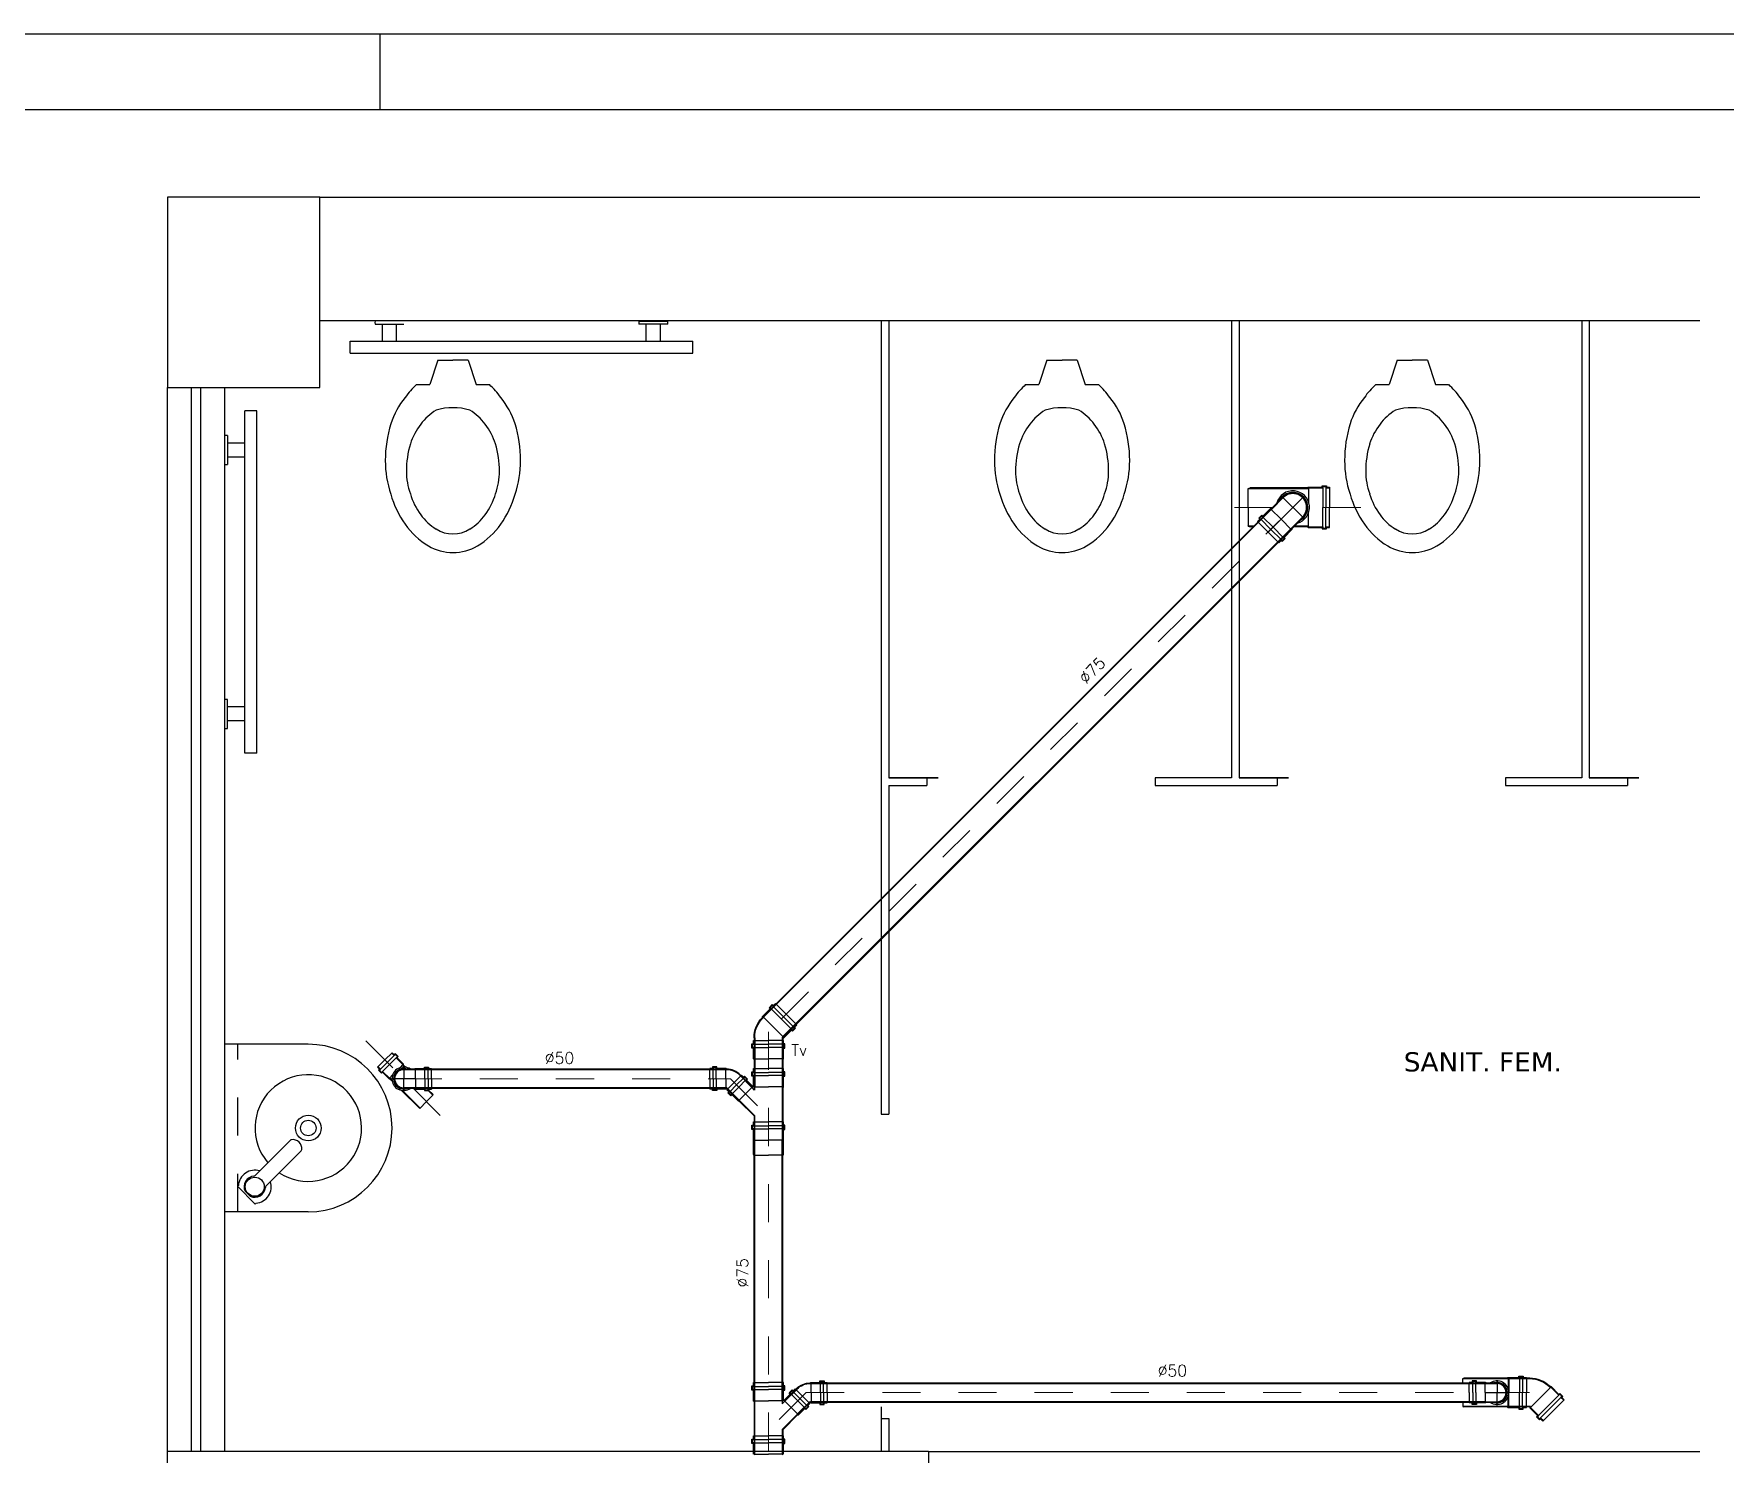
# Model space of a CAD drawing. Header units: millimetres. Extents: x -2485 to 3289, y -257 to 1952.
# Drawn here: x 63.765 to 68.208, y 38.015 to 41.746 of the extents above; entities that cross this region are included whole.
import ezdxf

# ---------------------------------------------------------------- set-up
doc = ezdxf.new("R2010")
doc.units = ezdxf.units.MM
doc.header["$LTSCALE"] = 0.3
for name, pattern in [('CONTINUO', [0]), ('HID', [0.37, 0.07, -0.1, 0.03, -0.1, 0.07]), ('T-5CM', [0.1, 0.05, -0.05])]:
    doc.linetypes.add(name, pattern=pattern)
for name, color, linetype in [('PAREDE', 7, 'CONTINUO'), ('PILAR', 2, 'Continuous'), ('SAN', 11, 'Continuous'), ('TEX', 11, 'Continuous'), ('TEXTO', 3, 'Continuous'), ('TUB', 1, 'Continuous'), ('VISTAS', 1, 'Continuous')]:
    doc.layers.add(name, color=color, linetype=linetype)
doc.layers.add('PROJETO ESGOTO', color=1, linetype='HID', lineweight=15)
doc.styles.add('ROMANS', font='romans.shx', dxfattribs={"height": 0.03})

# ---------------------------------------------------------------- blocks, each defined once
blk = doc.blocks.new('vs')
at = {"layer": 'SAN'}
for p, q in [((0.1669, 0.0608), (0.1669, 0.0956)), ((0.1033, 0.04), (0.1669, 0.0608)), ((0.1033, 0.04), (0.1033, 0)), ((0.1033, -0.04), (0.1033, 0)), ((0.1033, -0.04), (0.1669, -0.0608)), ((0.1669, -0.0956), (0.1669, -0.0608))]:
    blk.add_line(p, q, dxfattribs=at)
for centre, radius, start, end in [((0.3668, -0.1583), 0.336, 90.0033, 106.7766), ((0.3667, -0.102), 0.2798, 71.601, 89.9864), ((0.3376, -0.0421), 0.2164, 108.2402, 129.1699), ((0.3805, -0.0938), 0.2678, 55.0356, 73.8462), ((0.3142, -0.0363), 0.1977, 124.9644, 138.1402), ((0.3733, -0.0455), 0.1653, 107.7554, 128.0493), ((0.3947, -0.1284), 0.2508, 90, 106.6532), ((0.3946, -0.0506), 0.173, 69.9171, 89.9758), ((0.401, -0.0653), 0.185, 54.1651, 73.3468), ((0.4207, -0.0363), 0.1977, 30.64, 55.0356), ((0.3508, -0.0253), 0.1357, 125.8349, 149.1749), ((0.4299, -0.0253), 0.1357, 30.8251, 54.1651), ((0.482, 0), 0.1264, 0, 30.64), ((0.3797, 0), 0.152, 163.0933, 196.9067), ((0.4772, 0), 0.0821, 327.4372, 32.5628), ((0.482, 0), 0.1264, 329.36, 0), ((0.3508, 0.0253), 0.1357, 210.8251, 234.1651), ((0.4299, 0.0253), 0.1357, 305.8349, 329.1749), ((0.3733, 0.0455), 0.1653, 231.9507, 252.2446), ((0.401, 0.0653), 0.185, 286.6532, 305.8349), ((0.4207, 0.0363), 0.1977, 304.9644, 329.36), ((0.3142, 0.0363), 0.1977, 221.8598, 235.0356), ((0.3376, 0.0421), 0.2164, 230.8301, 251.7598), ((0.3947, 0.1284), 0.2508, 253.3468, 270), ((0.3946, 0.0506), 0.173, 270.0242, 290.0829), ((0.3805, 0.0938), 0.2678, 286.1538, 304.9644), ((0.3668, 0.1583), 0.336, 253.2234, 269.9967), ((0.3667, 0.102), 0.2798, 270.0136, 288.399)]:
    blk.add_arc(centre, radius, start, end, dxfattribs=at)
blk = doc.blocks.new('js75x50e')
at = {"layer": 'TUB', "color": 4}
for p, q in [((0.0406, 0.0787), (0.0575, 0.0956)), ((0.0422, 0.078), (0.0598, 0.0956)), ((0.0547, 0.0985), (0.0626, 0.1064)), ((0.0575, 0.0956), (0.0547, 0.0985)), ((0.057, 0.0985), (0.0626, 0.1041)), ((0.0598, 0.0956), (0.057, 0.0985)), ((0.0626, 0.1064), (0.0654, 0.1036)), ((0.0626, 0.1041), (0.0654, 0.1013)), ((0.0654, 0.1036), (0.0707, 0.1089)), ((0.0654, 0.1013), (0.0719, 0.1077)), ((0.0019, 0.0378), (0.0406, 0.0764)), ((0.0025, 0.0361), (0.0422, 0.0758)), ((0.0406, 0.0764), (0.0406, 0.0787)), ((0.0422, 0.0758), (0.0422, 0.078)), ((0.0776, 0.0395), (0.0956, 0.0575)), ((0.078, 0.0422), (0.0956, 0.0598)), ((0.0956, 0.0598), (0.0985, 0.057)), ((0.0956, 0.0575), (0.0985, 0.0547)), ((0.0985, 0.0547), (0.1064, 0.0626)), ((0.0985, 0.057), (0.1041, 0.0626)), ((0.1013, 0.0654), (0.1077, 0.0719)), ((0.1041, 0.0626), (0.1013, 0.0654)), ((0.1036, 0.0654), (0.1089, 0.0707)), ((0.1064, 0.0626), (0.1036, 0.0654)), ((0.0025, 0.0361), (-0.062, 0.0361)), ((0.0019, 0.0378), (-0.0594, 0.0378)), ((0.0696, 0.0361), (0.0758, 0.0422)), ((0.0763, 0.0361), (0.0696, 0.0361)), ((0.0758, 0.0422), (0.078, 0.0422)), ((0.0763, 0.0361), (0.078, 0.0378)), ((0.0776, 0.0395), (0.1061, 0.0395)), ((0.078, 0.0378), (0.1078, 0.0378)), ((0.1061, 0.0434), (0.1175, 0.0434)), ((0.1061, 0.0395), (0.1061, 0.0434)), ((0.1078, 0.0418), (0.1158, 0.0418)), ((0.1078, 0.0378), (0.1078, 0.0418)), ((0.1158, 0.0418), (0.1158, 0.0378)), ((0.1158, 0.0378), (0.126, 0.0378)), ((0.1175, 0.0434), (0.1175, 0.0395)), ((0.1175, 0.0395), (0.126, 0.0395)), ((0.0763, -0.0361), (-0.062, -0.0361)), ((0.0756, -0.0378), (-0.0594, -0.0378)), ((0.0756, -0.0378), (0.0773, -0.0395)), ((0.0763, -0.0361), (0.078, -0.0378)), ((0.0773, -0.0395), (0.1061, -0.0395)), ((0.078, -0.0378), (0.1078, -0.0378)), ((0.1061, -0.0395), (0.1061, -0.0434)), ((0.1061, -0.0434), (0.1175, -0.0434)), ((0.1078, -0.0378), (0.1078, -0.0418)), ((0.1078, -0.0418), (0.1158, -0.0418)), ((0.1158, -0.0378), (0.126, -0.0378)), ((0.1158, -0.0418), (0.1158, -0.0378)), ((0.1175, -0.0395), (0.126, -0.0395)), ((0.1175, -0.0434), (0.1175, -0.0395))]:
    blk.add_line(p, q, dxfattribs=at)
at = {"layer": 'TUB', "color": 3}
for p, q in [((0.0777, 0.0777), (0.0598, 0.0956)), ((0.0834, 0.0834), (0.0654, 0.1013)), ((0.0898, 0.0898), (0.0707, 0.1089)), ((0.0898, 0.0898), (0.1089, 0.0707)), ((0.0601, 0.0601), (0.0422, 0.078)), ((0.0601, 0.0601), (0.078, 0.0422)), ((0.0777, 0.0777), (0.0956, 0.0598)), ((0.0834, 0.0834), (0.1013, 0.0654)), ((-0.062, 0.0367), (-0.0594, 0.0378)), ((-0.062, 0.0367), (-0.062, 0.0361)), ((0.078, 0.0378), (0.078, 0)), ((0.078, -0.0378), (0.078, 0)), ((0.1078, 0.0378), (0.1078, 0)), ((0.1078, -0.0378), (0.1078, 0)), ((0.1158, 0.0378), (0.1158, 0)), ((0.1158, -0.0378), (0.1158, 0)), ((0.126, 0.0395), (0.126, 0)), ((0.126, -0.0395), (0.126, 0)), ((-0.062, -0.0367), (-0.062, -0.0361)), ((-0.062, -0.0367), (-0.0594, -0.0378))]:
    blk.add_line(p, q, dxfattribs=at)
at = {"layer": 'TUB', "color": 3, "linetype": 'Continuous'}
for p in [(-0.062, 0.0361), (-0.062, -0.0361)]:
    blk.add_line(p, (-0.062, 0), dxfattribs=at)
blk = doc.blocks.new('J45E50E')
at = {"layer": 'TUB', "color": 3, "linetype": 'Continuous'}
for p in [(-0.0225, 0.056), (-0.056, 0.0225)]:
    blk.add_line(p, (-0.0392, 0.0392), dxfattribs=at)
at = {"layer": 'TUB', "color": 3}
for p, q in [((-0.022, 0.0564), (-0.0225, 0.056)), ((-0.022, 0.0564), (-0.0196, 0.0554)), ((-0.0564, 0.022), (-0.056, 0.0225)), ((-0.0564, 0.022), (-0.0554, 0.0196)), ((0.0127, 0), (0.0127, 0.0253)), ((0.0376, 0), (0.0376, 0.0253)), ((0.0376, 0), (0.0376, -0.0253)), ((0.0456, 0), (0.0456, 0.0253)), ((0.0456, 0), (0.0456, -0.0253)), ((0.0547, 0), (0.0547, 0.0269)), ((0.0547, 0), (0.0547, -0.0269)), ((0.0127, 0), (0.0127, -0.0253))]:
    blk.add_line(p, q, dxfattribs=at)
at = {"layer": 'TUB', "color": 4}
for p, q in [((0.0105, 0.0231), (-0.0225, 0.056)), ((0.0105, 0.0254), (-0.0196, 0.0554)), ((-0.0242, -0.0094), (-0.056, 0.0225)), ((-0.0253, -0.0105), (-0.0554, 0.0196)), ((0.0105, 0.0254), (0.012, 0.0269)), ((0.0105, 0.0231), (0.0127, 0.0253)), ((0.012, 0.0269), (0.036, 0.0269)), ((0.0127, 0.0253), (0.0376, 0.0253)), ((0.036, 0.0269), (0.036, 0.0309)), ((0.036, 0.0309), (0.0472, 0.0309)), ((0.0376, 0.0253), (0.0376, 0.0293)), ((0.0376, 0.0293), (0.0456, 0.0293)), ((0.0456, 0.0293), (0.0456, 0.0253)), ((0.0456, 0.0253), (0.0547, 0.0253)), ((0.0472, 0.0309), (0.0472, 0.0269)), ((0.0472, 0.0269), (0.0547, 0.0269)), ((0.0104, -0.0253), (0.012, -0.0269)), ((0.0111, -0.0237), (0.0127, -0.0253)), ((0.012, -0.0269), (0.036, -0.0269)), ((0.0127, -0.0253), (0.0376, -0.0253)), ((0.036, -0.0269), (0.036, -0.031)), ((0.036, -0.031), (0.0472, -0.031)), ((0.0376, -0.0253), (0.0376, -0.0294)), ((0.0376, -0.0294), (0.0456, -0.0294)), ((0.0456, -0.0253), (0.0547, -0.0253)), ((0.0456, -0.0294), (0.0456, -0.0253)), ((0.0472, -0.0269), (0.0547, -0.0269)), ((0.0472, -0.031), (0.0472, -0.0269))]:
    blk.add_line(p, q, dxfattribs=at)
for radius, end in [(0.0507, 269.9291), (0.0491, 270.6959)]:
    blk.add_arc((0.0105, 0.0253), radius, 225, end, dxfattribs=at)
blk = doc.blocks.new('l75')
at = {"layer": 'TUB', "color": 4}
for p, q in [((-0.039, 0.0385), (-0.0373, 0.0394)), ((0, 0.0377), (-0.039, 0.0377)), ((-0.0373, 0.0394), (0.0281, 0.0394)), ((0, 0.0377), (0.0298, 0.0377)), ((0.0281, 0.0434), (0.0395, 0.0434)), ((0.0281, 0.0394), (0.0281, 0.0434)), ((0.0298, 0.0417), (0.0378, 0.0417)), ((0.0298, 0.0377), (0.0298, 0.0417)), ((0.0378, 0.0417), (0.0378, 0.0377)), ((0.0378, 0.0377), (0.048, 0.0377)), ((0.0395, 0.0434), (0.0395, 0.0394)), ((0.0395, 0.0394), (0.048, 0.0394)), ((0, -0.0378), (-0.039, -0.0378)), ((-0.039, -0.0386), (-0.0373, -0.0395)), ((-0.0373, -0.0395), (0.0281, -0.0395)), ((0, -0.0378), (0.0298, -0.0378)), ((0.0281, -0.0395), (0.0281, -0.0435)), ((0.0281, -0.0435), (0.0395, -0.0435)), ((0.0298, -0.0378), (0.0298, -0.0418)), ((0.0298, -0.0418), (0.0378, -0.0418)), ((0.0378, -0.0418), (0.0378, -0.0378)), ((0.0378, -0.0378), (0.048, -0.0378)), ((0.0395, -0.0435), (0.0395, -0.0395)), ((0.0395, -0.0395), (0.048, -0.0395))]:
    blk.add_line(p, q, dxfattribs=at)
at = {"layer": 'TUB', "color": 3}
for p, q in [((-0.039, 0.0385), (-0.039, 0)), ((-0.039, -0.0386), (-0.039, 0)), ((0, 0.0377), (0, 0)), ((0, -0.0378), (0, 0)), ((0.0298, 0.0377), (0.0298, 0)), ((0.0298, -0.0378), (0.0298, 0)), ((0.0378, 0.0377), (0.0378, 0)), ((0.0378, -0.0378), (0.0378, 0)), ((0.048, 0.0394), (0.048, 0)), ((0.048, -0.0395), (0.048, 0))]:
    blk.add_line(p, q, dxfattribs=at)
blk = doc.blocks.new('j45e75e')
at = {"layer": 'TUB', "color": 3, "linetype": 'Continuous'}
for p in [(-0.0754, 0.0245), (-0.0245, 0.0754)]:
    blk.add_line(p, (-0.0499, 0.0499), dxfattribs=at)
at = {"layer": 'TUB', "color": 3}
for p, q in [((-0.024, 0.0759), (-0.0245, 0.0754)), ((-0.024, 0.0759), (-0.0214, 0.0748)), ((-0.0759, 0.024), (-0.0754, 0.0245)), ((-0.0759, 0.024), (-0.0748, 0.0214)), ((0.018, 0.0378), (0.018, 0)), ((0.018, -0.0378), (0.018, 0)), ((0.0478, 0.0378), (0.0478, 0)), ((0.0478, -0.0378), (0.0478, 0)), ((0.0558, 0.0378), (0.0558, 0)), ((0.0558, -0.0378), (0.0558, 0)), ((0.066, 0.0395), (0.066, 0)), ((0.066, -0.0395), (0.066, 0))]:
    blk.add_line(p, q, dxfattribs=at)
at = {"layer": 'TUB', "color": 4}
for p, q in [((0.0156, 0.0353), (-0.0245, 0.0754)), ((0.0156, 0.0378), (-0.0214, 0.0748)), ((-0.0365, -0.0144), (-0.0754, 0.0245)), ((-0.0378, -0.0156), (-0.0748, 0.0214)), ((0.0156, 0.0378), (0.0173, 0.0395)), ((0.0156, 0.0353), (0.018, 0.0378)), ((0.0173, 0.0395), (0.0461, 0.0395)), ((0.018, 0.0378), (0.0478, 0.0378)), ((0.0461, 0.0434), (0.0575, 0.0434)), ((0.0461, 0.0395), (0.0461, 0.0434)), ((0.0478, 0.0417), (0.0558, 0.0417)), ((0.0478, 0.0378), (0.0478, 0.0417)), ((0.0558, 0.0417), (0.0558, 0.0378)), ((0.0558, 0.0378), (0.066, 0.0378)), ((0.0575, 0.0434), (0.0575, 0.0395)), ((0.0575, 0.0395), (0.066, 0.0395)), ((0.0156, -0.0378), (0.0173, -0.0395)), ((0.0163, -0.036), (0.018, -0.0378)), ((0.0173, -0.0395), (0.0461, -0.0395)), ((0.018, -0.0378), (0.0478, -0.0378)), ((0.0461, -0.0395), (0.0461, -0.0435)), ((0.0461, -0.0435), (0.0575, -0.0435)), ((0.0478, -0.0378), (0.0478, -0.0418)), ((0.0478, -0.0418), (0.0558, -0.0418)), ((0.0558, -0.0378), (0.066, -0.0378)), ((0.0558, -0.0418), (0.0558, -0.0378)), ((0.0575, -0.0395), (0.066, -0.0395)), ((0.0575, -0.0435), (0.0575, -0.0395))]:
    blk.add_line(p, q, dxfattribs=at)
for radius, end in [(0.0755, 269.9968), (0.0738, 270.5409)]:
    blk.add_arc((0.0156, 0.0378), radius, 225, end, dxfattribs=at)
blk = doc.blocks.new('J90E75C')
at = {"layer": 'TUB', "color": 1, "linetype": 'Continuous'}
for p, q in [((-0.0442, 0), (0.092, 0)), ((0, -0.0442), (0, 0.0441))]:
    blk.add_line(p, q, dxfattribs=at)
at = {"layer": 'TUB', "color": 4}
for p, q in [((0.0416, 0.0378), (0, 0.0378)), ((0.0423, 0.0361), (0, 0.0361)), ((0.0416, 0.0378), (0.0433, 0.0395)), ((0.0423, 0.0361), (0.044, 0.0378)), ((0.0433, 0.0395), (0.0721, 0.0395)), ((0.044, 0.0378), (0.0738, 0.0378)), ((0.0721, 0.0434), (0.0835, 0.0434)), ((0.0721, 0.0395), (0.0721, 0.0434)), ((0.0738, 0.0418), (0.0818, 0.0418)), ((0.0738, 0.0378), (0.0738, 0.0418)), ((0.0818, 0.0418), (0.0818, 0.0378)), ((0.0818, 0.0378), (0.092, 0.0378)), ((0.0835, 0.0434), (0.0835, 0.0395)), ((0.0835, 0.0395), (0.092, 0.0395)), ((0.0423, -0.0361), (0, -0.0361)), ((0.0416, -0.0378), (0, -0.0378)), ((0.0416, -0.0378), (0.0433, -0.0395)), ((0.0423, -0.0361), (0.044, -0.0378)), ((0.0433, -0.0395), (0.0721, -0.0395)), ((0.044, -0.0378), (0.0738, -0.0378)), ((0.0721, -0.0395), (0.0721, -0.0435)), ((0.0721, -0.0435), (0.0835, -0.0435)), ((0.0738, -0.0378), (0.0738, -0.0418)), ((0.0738, -0.0418), (0.0818, -0.0418)), ((0.0818, -0.0418), (0.0818, -0.0378)), ((0.0818, -0.0378), (0.092, -0.0378)), ((0.0835, -0.0435), (0.0835, -0.0395)), ((0.0835, -0.0395), (0.092, -0.0395))]:
    blk.add_line(p, q, dxfattribs=at)
at = {"layer": 'TUB', "color": 3}
for p, q in [((0.044, 0.0378), (0.044, 0)), ((0.044, -0.0378), (0.044, 0)), ((0.0738, 0.0378), (0.0738, 0)), ((0.0738, -0.0378), (0.0738, 0)), ((0.0818, 0.0378), (0.0818, 0)), ((0.0818, -0.0378), (0.0818, 0)), ((0.092, 0.0395), (0.092, 0)), ((0.092, -0.0395), (0.092, 0))]:
    blk.add_line(p, q, dxfattribs=at)
for radius, start, end in [(0.0435, 60.3212, 299.6788), (0.0394, 73.1185, 286.8815)]:
    blk.add_arc((0, 0), radius, start, end, dxfattribs=at)
at = {"layer": 'TUB', "color": 4}
for radius in [0.0378, 0.0361]:
    blk.add_arc((0, 0), radius, 90, 270, dxfattribs=at)
blk = doc.blocks.new('j90e50c')
at = {"layer": 'TUB'}
for p, q in [((0.031, 0), (-0.031, 0)), ((0.031, 0), (-0.031, 0)), ((0, 0.0309), (0, 0)), ((0, -0.031), (0, 0))]:
    blk.add_line(p, q, dxfattribs=at)
at = {"layer": 'TUB', "color": 4}
for p, q in [((0.0287, 0.0254), (0, 0.0254)), ((0.0294, 0.0238), (0, 0.0238)), ((0.0287, 0.0254), (0.0303, 0.0269)), ((0.0294, 0.0238), (0.031, 0.0254)), ((0.0303, 0.0269), (0.0543, 0.0269)), ((0.031, 0.0254), (0.0559, 0.0254)), ((0.0543, 0.0309), (0.0655, 0.0309)), ((0.0543, 0.0269), (0.0543, 0.0309)), ((0.0559, 0.0293), (0.0639, 0.0293)), ((0.0559, 0.0254), (0.0559, 0.0293)), ((0.0639, 0.0293), (0.0639, 0.0254)), ((0.0639, 0.0254), (0.073, 0.0254)), ((0.0655, 0.0309), (0.0655, 0.0269)), ((0.0655, 0.0269), (0.073, 0.0269)), ((0.0294, -0.0238), (0, -0.0238)), ((0.0287, -0.0254), (0, -0.0254)), ((0.0287, -0.0254), (0.0303, -0.0269)), ((0.0294, -0.0238), (0.031, -0.0254)), ((0.0303, -0.0269), (0.0543, -0.0269)), ((0.031, -0.0254), (0.0559, -0.0254)), ((0.0543, -0.0269), (0.0543, -0.031)), ((0.0543, -0.031), (0.0655, -0.031)), ((0.0559, -0.0254), (0.0559, -0.0293)), ((0.0559, -0.0293), (0.0639, -0.0293)), ((0.0639, -0.0293), (0.0639, -0.0254)), ((0.0639, -0.0254), (0.073, -0.0254)), ((0.0655, -0.0269), (0.073, -0.0269)), ((0.0655, -0.031), (0.0655, -0.0269))]:
    blk.add_line(p, q, dxfattribs=at)
at = {"layer": 'TUB', "color": 3}
for p, q in [((0.031, 0), (0.031, 0.0254)), ((0.031, 0), (0.031, -0.0254)), ((0.0559, 0), (0.0559, 0.0254)), ((0.0559, 0), (0.0559, -0.0254)), ((0.0639, 0), (0.0639, 0.0254)), ((0.0639, 0), (0.0639, -0.0254)), ((0.073, 0), (0.073, 0.0269)), ((0.073, 0), (0.073, -0.0269))]:
    blk.add_line(p, q, dxfattribs=at)
at = {"layer": 'TUB', "color": 4}
for radius, start, end in [(0.0309, 54.9911, 180), (0.0309, 180, 305.0089), (0.027, 70.1578, 180), (0.027, 180, 289.8422), (0.0254, 90, 180), (0.0254, 180, 270), (0.0238, 90, 180), (0.0238, 180, 270)]:
    blk.add_arc((0, 0), radius, start, end, dxfattribs=at)
blk = doc.blocks.new('75')
at = {"layer": 'TEX', "color": 9, "style": 'ROMANS'}
blk.add_text('%%c75', height=0.03, dxfattribs=at).set_placement((0, 0))
blk = doc.blocks.new('50')
at = {"layer": 'TEX', "color": 9, "style": 'ROMANS'}
blk.add_text('%%c50', height=0.03, dxfattribs=at).set_placement((0, 0))

msp = doc.modelspace()

# ---------------------------------------------------------------- linework, layer by layer
at = {"color": 4, "linetype": 'Continuous'}
msp.add_line((55.455361, 41.746047), (72.075361, 41.746047), dxfattribs=at)
at = {"color": 5, "linetype": 'Continuous'}
msp.add_line((64.675361, 41.546047), (64.675361, 41.746047), dxfattribs=at)
at = {"color": 12, "linetype": 'Continuous'}
msp.add_line((71.875361, 41.546047), (55.955361, 41.546047), dxfattribs=at)
at = {"layer": 'PAREDE'}
for p, q in [((64.516395, 41.316718), (68.141372, 41.316718)), ((68.141372, 40.991718), (64.516395, 40.991718)), ((64.661708, 40.983494), (64.737618, 40.983494)), ((64.661708, 40.983494), (64.737618, 40.983494)), ((64.681163, 40.938548), (64.681163, 40.983494)), ((64.681163, 40.938548), (64.681163, 40.983494)), ((64.718163, 40.938548), (64.718163, 40.983494)), ((64.718163, 40.938548), (64.718163, 40.983494)), ((65.354708, 40.991484), (65.430618, 40.991484)), ((65.354708, 40.991484), (65.430618, 40.991484)), ((65.430618, 40.983494), (65.354708, 40.983494)), ((65.430618, 40.983494), (65.354708, 40.983494)), ((65.374163, 40.938548), (65.374163, 40.983494)), ((65.374163, 40.938548), (65.374163, 40.983494)), ((65.411163, 40.938548), (65.411163, 40.983494)), ((65.411163, 40.938548), (65.411163, 40.983494)), ((68.141372, 40.991718), (65.631395, 40.991718)), ((64.596163, 40.938548), (65.496163, 40.938548)), ((64.596163, 40.907085), (64.596163, 40.938548)), ((64.596163, 40.938548), (65.496163, 40.938548)), ((64.596163, 40.907085), (64.596163, 40.938548)), ((65.496163, 40.907085), (65.496163, 40.938548)), ((65.496163, 40.907085), (65.496163, 40.938548)), ((64.596163, 40.907085), (65.496163, 40.907085)), ((64.596163, 40.907085), (65.496163, 40.907085)), ((64.116395, 38.021718), (64.116395, 40.816718)), ((64.178931, 40.816718), (64.178931, 38.021718)), ((64.20386, 38.021718), (64.20386, 40.816718)), ((64.266395, 40.816718), (64.266395, 38.021718)), ((64.319332, 39.85608), (64.319332, 40.75608)), ((64.350795, 40.75608), (64.319332, 40.75608)), ((64.319332, 39.85608), (64.319332, 40.75608)), ((64.350795, 40.75608), (64.319332, 40.75608)), ((64.350795, 39.85608), (64.350795, 40.75608)), ((64.350795, 39.85608), (64.350795, 40.75608)), ((64.274386, 40.690535), (64.274386, 40.614625)), ((64.274386, 40.690535), (64.274386, 40.614625)), ((64.319332, 40.67108), (64.274386, 40.67108)), ((64.319332, 40.67108), (64.274386, 40.67108)), ((64.319332, 40.63408), (64.274386, 40.63408)), ((64.319332, 40.63408), (64.274386, 40.63408)), ((64.274386, 39.921625), (64.274386, 39.997535)), ((64.274386, 39.921625), (64.274386, 39.997535)), ((64.319332, 39.97808), (64.274386, 39.97808)), ((64.319332, 39.97808), (64.274386, 39.97808)), ((64.319332, 39.94108), (64.274386, 39.94108)), ((64.319332, 39.94108), (64.274386, 39.94108)), ((64.350795, 39.85608), (64.319332, 39.85608)), ((64.350795, 39.85608), (64.319332, 39.85608)), ((64.116395, 36.671718), (64.116395, 38.021718)), ((66.115739, 38.021718), (64.116395, 38.021718)), ((66.115739, 38.021718), (66.115739, 37.471718))]:
    msp.add_line(p, q, dxfattribs=at)
for centre, start, end in [((64.690034, 40.987489), 171.971471, 188.028529), ((64.690034, 40.987489), 171.971471, 188.028529), ((65.383034, 40.987489), 171.971471, 188.028529), ((65.383034, 40.987489), 171.971471, 188.028529), ((65.402293, 40.987489), 351.971471, 8.028529), ((65.402293, 40.987489), 351.971471, 8.028529), ((64.27039, 40.662209), 81.971471, 98.028529), ((64.27039, 40.662209), 81.971471, 98.028529), ((64.27039, 40.64295), 261.971471, 278.028529), ((64.27039, 39.969209), 81.971471, 98.028529), ((64.27039, 39.969209), 81.971471, 98.028529), ((64.27039, 39.94995), 261.971471, 278.028529), ((64.27039, 39.94995), 261.971471, 278.028529)]:
    msp.add_arc(centre, 0.028606, start, end, dxfattribs=at)
at = {"layer": 'PILAR'}
msp.add_lwpolyline([(64.116395, 40.816718), (64.516395, 40.816718), (64.516395, 41.316718), (64.116395, 41.316718)], close=True, dxfattribs=at)
msp.add_lwpolyline([(64.116395, 40.816718), (64.516395, 40.816718), (64.516395, 41.316718), (64.116395, 41.316718)], close=True, dxfattribs=at)
at = {"layer": 'PROJETO ESGOTO'}
for p, q in [((67.072741, 40.502213), (65.695011, 39.124484)), ((67.019354, 40.502213), (66.886372, 40.502213)), ((67.250907, 40.502213), (67.116191, 40.502213)), ((64.637325, 39.100788), (64.71511, 39.023003)), ((65.695011, 39.124484), (65.695011, 37.871013)), ((64.736995, 39.001118), (65.595663, 39.001118)), ((64.736995, 39.001118), (65.595663, 39.001118)), ((64.762345, 38.975768), (64.866395, 38.871718)), ((65.595663, 39.001118), (65.695011, 38.90177)), ((65.79436, 38.176718), (65.695011, 38.07737))]:
    msp.add_line(p, q, dxfattribs=at)
at = {"layer": 'PROJETO ESGOTO', "linetype": 'HID'}
msp.add_line((65.79436, 38.176718), (67.710738, 38.176718), dxfattribs=at)
at = {"layer": 'SAN', "linetype": 'CONTINUO'}
for p, q in [((65.991395, 40.991718), (65.991395, 39.791718)), ((65.991395, 40.991718), (65.991395, 38.908542)), ((65.991395, 40.991718), (65.991395, 39.791718)), ((66.011395, 40.991718), (66.011395, 39.791718)), ((66.011395, 40.991718), (66.011395, 39.791718)), ((66.911395, 40.991718), (66.911395, 39.791718)), ((66.911395, 40.991718), (66.911395, 39.791718)), ((66.931395, 40.991718), (66.931395, 39.791718)), ((66.931395, 40.991718), (66.931395, 39.791718)), ((67.831395, 40.991718), (67.831395, 39.791718)), ((67.831395, 40.991718), (67.831395, 39.791718)), ((67.851395, 40.991718), (67.851395, 39.791718)), ((67.851395, 40.991718), (67.851395, 39.791718)), ((66.011395, 39.871718), (66.011395, 39.791718)), ((66.011395, 39.871718), (66.011395, 39.791718)), ((66.011395, 39.791718), (66.141395, 39.791718)), ((66.111395, 39.791718), (66.011395, 39.791718)), ((66.011395, 39.791718), (66.141395, 39.791718)), ((66.111395, 39.791718), (66.011395, 39.791718)), ((66.011395, 39.771718), (66.111395, 39.771718)), ((66.011395, 39.771718), (66.111395, 39.771718)), ((66.011395, 39.771718), (66.011395, 38.908542)), ((66.111395, 39.791718), (66.111395, 39.771718)), ((66.141395, 39.791718), (66.111395, 39.791718)), ((66.111395, 39.791718), (66.111395, 39.771718)), ((66.141395, 39.791718), (66.111395, 39.791718)), ((66.711395, 39.791718), (66.711395, 39.771718)), ((66.911395, 39.791718), (66.711395, 39.791718)), ((66.711395, 39.791718), (66.711395, 39.771718)), ((66.911395, 39.791718), (66.711395, 39.791718)), ((66.711395, 39.771718), (66.931395, 39.771718)), ((66.711395, 39.771718), (66.931395, 39.771718)), ((66.916395, 39.771718), (67.031395, 39.771718)), ((66.916395, 39.771718), (67.031395, 39.771718)), ((66.931395, 39.791718), (67.061395, 39.791718)), ((67.031395, 39.791718), (66.931395, 39.791718)), ((66.931395, 39.791718), (67.061395, 39.791718)), ((67.031395, 39.791718), (66.931395, 39.791718)), ((67.031395, 39.791718), (67.031395, 39.771718)), ((67.061395, 39.791718), (67.031395, 39.791718)), ((67.031395, 39.791718), (67.031395, 39.771718)), ((67.061395, 39.791718), (67.031395, 39.791718)), ((67.631395, 39.791718), (67.631395, 39.771718)), ((67.831395, 39.791718), (67.631395, 39.791718)), ((67.631395, 39.791718), (67.631395, 39.771718)), ((67.831395, 39.791718), (67.631395, 39.791718)), ((67.631395, 39.771718), (67.851395, 39.771718)), ((67.631395, 39.771718), (67.851395, 39.771718)), ((67.836395, 39.771718), (67.951395, 39.771718)), ((67.836395, 39.771718), (67.951395, 39.771718)), ((67.851395, 39.791718), (67.981395, 39.791718)), ((67.951395, 39.791718), (67.851395, 39.791718)), ((67.851395, 39.791718), (67.981395, 39.791718)), ((67.951395, 39.791718), (67.851395, 39.791718)), ((67.951395, 39.791718), (67.951395, 39.771718)), ((67.981395, 39.791718), (67.951395, 39.791718)), ((67.951395, 39.791718), (67.951395, 39.771718)), ((67.981395, 39.791718), (67.951395, 39.791718)), ((64.486395, 39.091718), (64.266395, 39.091718)), ((64.486395, 39.091718), (64.266395, 39.091718)), ((65.991382, 38.908542), (66.011395, 38.908542)), ((64.346582, 38.747033), (64.439289, 38.83974)), ((64.346582, 38.747033), (64.439289, 38.83974)), ((64.375152, 38.719138), (64.467937, 38.811922)), ((64.375152, 38.719138), (64.467937, 38.811922)), ((64.302621, 38.721216), (64.300057, 38.718651)), ((64.302621, 38.721216), (64.300057, 38.718651)), ((64.300057, 38.718651), (64.346725, 38.671983)), ((64.300057, 38.718651), (64.346725, 38.671983)), ((64.320454, 38.705683), (64.333756, 38.69238)), ((64.320454, 38.705683), (64.333756, 38.69238)), ((64.349289, 38.674548), (64.346725, 38.671983)), ((64.349289, 38.674548), (64.346725, 38.671983)), ((64.486395, 38.651718), (64.266395, 38.651718)), ((64.486395, 38.651718), (64.266395, 38.651718)), ((65.991382, 38.138957), (65.991382, 38.108957)), ((65.991382, 38.138957), (65.991382, 38.108957)), ((65.991382, 38.108957), (65.991382, 38.021718)), ((65.991382, 38.108957), (66.011395, 38.108957)), ((66.011395, 38.108957), (66.011395, 38.021718)), ((66.115739, 38.021718), (68.141372, 38.021718))]:
    msp.add_line(p, q, dxfattribs=at)
at = {"layer": 'SAN', "linetype": 'T-5CM'}
msp.add_line((64.301395, 38.651718), (64.301395, 39.091718), dxfattribs=at)
at = {"layer": 'SAN', "linetype": 'CONTINUO'}
for centre, radius in [((64.486395, 38.871718), 0.03375), ((64.486395, 38.871718), 0.03375), ((64.486395, 38.871718), 0.02025), ((64.486395, 38.871718), 0.02025), ((64.345753, 38.71768), 0.025), ((64.345753, 38.71768), 0.025)]:
    msp.add_circle(centre, radius, dxfattribs=at)
for centre, radius, start, end in [((64.486395, 38.871718), 0.22, 270, 90), ((64.486395, 38.871718), 0.22, 270, 90), ((64.486395, 38.871718), 0.14, 237.050971, 220.617591), ((64.486395, 38.871718), 0.14, 237.050971, 220.617591), ((64.442824, 38.836205), 0.005, 97.995834, 135), ((64.442824, 38.836205), 0.005, 97.995834, 135), ((64.445471, 38.817364), 0.024026, 354.250162, 97.995834), ((64.445471, 38.817364), 0.024026, 354.250162, 97.995834), ((64.464401, 38.815458), 0.005, 315, 354.250162), ((64.464401, 38.815458), 0.005, 315, 354.250162), ((64.345753, 38.71768), 0.043277, 72.7795, 175.313657), ((64.345753, 38.71768), 0.043277, 72.7795, 175.313657), ((64.345753, 38.71768), 0.028, 94.705622, 205.370753), ((64.345753, 38.71768), 0.028, 94.705622, 205.370753), ((64.343046, 38.750569), 0.005, 274.705622, 315), ((64.343046, 38.750569), 0.005, 274.705622, 315), ((64.493159, 38.871718), 0.22, 219.069598, 219.07627), ((64.493159, 38.871718), 0.22, 219.069598, 219.07627), ((64.345753, 38.71768), 0.028, 244.629247, 356.390962), ((64.345753, 38.71768), 0.028, 244.629247, 356.390962), ((64.345753, 38.71768), 0.043277, 274.686343, 17.836837), ((64.345753, 38.71768), 0.043277, 274.686343, 17.836837), ((64.378688, 38.715603), 0.005, 135, 176.390962), ((64.378688, 38.715603), 0.005, 135, 176.390962)]:
    msp.add_arc(centre, radius, start, end, dxfattribs=at)
at = {"layer": 'TUB', "color": 3}
for p, q in [((66.955741, 40.551881), (66.960524, 40.553013)), ((66.955741, 40.551881), (66.955741, 40.551213)), ((67.113741, 40.553013), (67.113741, 40.516597)), ((67.151341, 40.553013), (67.151341, 40.502213)), ((67.159341, 40.553013), (67.159341, 40.502213)), ((67.168741, 40.554813), (67.168741, 40.502213)), ((67.113741, 40.451413), (67.113741, 40.487829)), ((67.113741, 40.464463), (67.113741, 40.487829)), ((67.151341, 40.451413), (67.151341, 40.502213)), ((67.159341, 40.451413), (67.159341, 40.502213)), ((67.168741, 40.449613), (67.168741, 40.502213)), ((66.955741, 40.452546), (66.955741, 40.453213)), ((66.955741, 40.452546), (66.960524, 40.451413)), ((65.655561, 39.101847), (65.695011, 39.101847)), ((65.734461, 39.101847), (65.695011, 39.101847)), ((64.687497, 39.050616), (64.706554, 39.069672)), ((64.693932, 39.044181), (64.711857, 39.062106)), ((64.699589, 39.038524), (64.717514, 39.056449)), ((65.657261, 39.091647), (65.695011, 39.091647)), ((65.657261, 39.083647), (65.695011, 39.083647)), ((65.732761, 39.091647), (65.695011, 39.091647)), ((65.732761, 39.083647), (65.695011, 39.083647)), ((64.687497, 39.050616), (64.668441, 39.031559)), ((64.693932, 39.044181), (64.676007, 39.026256)), ((64.699589, 39.038524), (64.681664, 39.020599)), ((64.707871, 39.011592), (64.699271, 39.002992)), ((64.72652, 39.030242), (64.735121, 39.038842)), ((65.657261, 39.053847), (65.695011, 39.053847)), ((65.732761, 39.053847), (65.695011, 39.053847)), ((64.779898, 38.923814), (64.777438, 38.924825)), ((64.797099, 38.941014), (64.779174, 38.923089)), ((64.779898, 38.923814), (64.780305, 38.92422)), ((64.814299, 38.958215), (64.813288, 38.960675)), ((64.814299, 38.958215), (64.813893, 38.957808)), ((67.519152, 38.213379), (67.521783, 38.214468)), ((67.519152, 38.213379), (67.519152, 38.212768)), ((67.638152, 38.214468), (67.638152, 38.187531)), ((67.640102, 38.213379), (67.642733, 38.214468)), ((67.640102, 38.213379), (67.640102, 38.212768)), ((67.667952, 38.214468), (67.667952, 38.176718)), ((67.675952, 38.214468), (67.675952, 38.176718)), ((67.686152, 38.216168), (67.686152, 38.176718)), ((67.638152, 38.138968), (67.638152, 38.165906)), ((67.667952, 38.138968), (67.667952, 38.176718)), ((67.675952, 38.138968), (67.675952, 38.176718)), ((67.686152, 38.137268), (67.686152, 38.176718)), ((67.750185, 38.190658), (67.723492, 38.163965)), ((67.771257, 38.169586), (67.744564, 38.142893)), ((67.519152, 38.140058), (67.519152, 38.140668)), ((67.519152, 38.140058), (67.521783, 38.138968)), ((67.640102, 38.140058), (67.640102, 38.140668)), ((67.640102, 38.140058), (67.642733, 38.138968)), ((67.696799, 38.137271), (67.723492, 38.163965)), ((67.71787, 38.1162), (67.744564, 38.142893)), ((67.723527, 38.110543), (67.750221, 38.137236)), ((67.729538, 38.102128), (67.757433, 38.130023)), ((67.776914, 38.163929), (67.750221, 38.137236)), ((67.785328, 38.157919), (67.757433, 38.130023)), ((65.655561, 38.06337), (65.695011, 38.06337)), ((65.657261, 38.05317), (65.695011, 38.05317)), ((65.657261, 38.04517), (65.695011, 38.04517)), ((65.734461, 38.06337), (65.695011, 38.06337)), ((65.732761, 38.05317), (65.695011, 38.05317)), ((65.732761, 38.04517), (65.695011, 38.04517)), ((65.657261, 38.01537), (65.695011, 38.01537)), ((65.732761, 38.01537), (65.695011, 38.01537))]:
    msp.add_line(p, q, dxfattribs=at)
at = {"layer": 'TUB', "color": 4}
for p, q in [((67.111941, 40.551213), (66.955741, 40.551213)), ((67.111195, 40.553013), (66.960524, 40.553013)), ((67.111195, 40.553013), (67.112995, 40.554813)), ((67.111941, 40.551213), (67.113741, 40.553013)), ((67.112995, 40.554813), (67.149541, 40.554813)), ((67.113741, 40.553013), (67.151341, 40.553013)), ((67.149541, 40.558813), (67.161141, 40.558813)), ((67.149541, 40.554813), (67.149541, 40.558813)), ((67.151341, 40.557013), (67.159341, 40.557013)), ((67.151341, 40.553013), (67.151341, 40.557013)), ((67.159341, 40.557013), (67.159341, 40.553013)), ((67.159341, 40.553013), (67.168741, 40.553013)), ((67.161141, 40.558813), (67.161141, 40.554813)), ((67.161141, 40.554813), (67.168741, 40.554813)), ((65.681072, 39.163931), (67.014935, 40.497794)), ((65.682274, 39.162729), (67.016137, 40.496592)), ((65.733256, 39.111746), (67.067119, 40.445609)), ((65.734458, 39.110544), (67.068321, 40.444407)), ((66.955741, 40.453213), (66.970354, 40.453213)), ((66.968554, 40.451413), (66.960524, 40.451413)), ((67.111195, 40.451413), (67.075327, 40.451413)), ((67.077127, 40.453213), (67.111941, 40.453213)), ((67.111195, 40.451413), (67.112995, 40.449613)), ((67.111941, 40.453213), (67.113741, 40.451413)), ((67.112995, 40.449613), (67.149541, 40.449613)), ((67.113741, 40.451413), (67.151341, 40.451413)), ((67.149541, 40.449613), (67.149541, 40.445613)), ((67.149541, 40.445613), (67.161141, 40.445613)), ((67.151341, 40.451413), (67.151341, 40.447413)), ((67.151341, 40.447413), (67.159341, 40.447413)), ((67.159341, 40.447413), (67.159341, 40.451413)), ((67.159341, 40.451413), (67.168741, 40.451413)), ((67.161141, 40.445613), (67.161141, 40.449613)), ((67.161141, 40.449613), (67.168741, 40.449613)), ((65.655561, 39.093347), (65.655561, 39.101847)), ((65.657261, 39.091647), (65.657261, 39.101847)), ((65.732761, 39.091647), (65.732761, 39.101847)), ((65.734461, 39.093347), (65.734461, 39.101847)), ((64.711857, 39.062106), (64.705422, 39.068541)), ((64.711857, 39.064369), (64.706554, 39.069672)), ((64.714685, 39.067197), (64.711857, 39.064369)), ((64.714685, 39.064935), (64.711857, 39.062106)), ((64.722605, 39.059278), (64.714685, 39.067197)), ((64.720342, 39.059278), (64.714685, 39.064935)), ((64.717514, 39.056449), (64.720342, 39.059278)), ((64.735121, 39.038842), (64.717514, 39.056449)), ((64.719777, 39.056449), (64.722605, 39.059278)), ((64.736721, 39.039505), (64.719777, 39.056449)), ((65.651561, 39.093347), (65.655561, 39.093347)), ((65.651561, 39.081947), (65.651561, 39.093347)), ((65.655561, 39.081947), (65.651561, 39.081947)), ((65.653261, 39.091647), (65.657261, 39.091647)), ((65.653261, 39.083647), (65.653261, 39.091647)), ((65.657261, 39.083647), (65.653261, 39.083647)), ((65.655561, 39.053143), (65.655561, 39.081947)), ((65.657261, 39.053847), (65.657261, 39.083647)), ((65.736761, 39.091647), (65.732761, 39.091647)), ((65.732761, 39.053847), (65.732761, 39.083647)), ((65.732761, 39.083647), (65.736761, 39.083647)), ((65.738461, 39.093347), (65.734461, 39.093347)), ((65.734461, 39.053143), (65.734461, 39.081947)), ((65.734461, 39.081947), (65.738461, 39.081947)), ((65.736761, 39.083647), (65.736761, 39.091647)), ((65.738461, 39.081947), (65.738461, 39.093347)), ((64.673744, 39.026256), (64.668441, 39.031559)), ((64.676007, 39.026256), (64.669572, 39.032691)), ((64.670916, 39.023427), (64.673744, 39.026256)), ((64.678835, 39.015508), (64.670916, 39.023427)), ((64.673178, 39.023427), (64.676007, 39.026256)), ((64.678835, 39.017771), (64.673178, 39.023427)), ((64.681664, 39.020599), (64.678835, 39.017771)), ((64.681664, 39.018336), (64.678835, 39.015508)), ((64.699271, 39.002992), (64.681664, 39.020599)), ((64.698608, 39.001392), (64.681664, 39.018336)), ((64.735121, 39.03658), (64.735121, 39.038842)), ((64.735121, 39.03658), (64.739756, 39.031945)), ((64.736721, 39.037242), (64.736721, 39.039505)), ((64.736721, 39.037242), (64.742364, 39.031599)), ((65.582962, 39.026468), (64.767995, 39.026468)), ((65.582962, 39.024868), (64.767995, 39.024868)), ((65.657261, 39.051443), (65.655561, 39.053143)), ((65.658961, 39.052147), (65.657261, 39.053847)), ((65.657261, 39.051443), (65.657261, 38.97977)), ((65.658961, 39.052147), (65.658961, 38.97977)), ((65.731061, 39.052147), (65.732761, 39.053847)), ((65.731061, 39.052147), (65.731061, 38.97977)), ((65.732761, 39.051443), (65.734461, 39.053143)), ((65.732761, 39.051443), (65.732761, 38.97977)), ((64.700871, 39.001392), (64.698608, 39.001392)), ((64.701533, 39.002992), (64.699271, 39.002992)), ((64.700871, 39.001392), (64.706514, 38.995749)), ((64.706168, 38.998357), (64.701533, 39.002992)), ((64.777438, 38.924825), (64.731625, 38.970638)), ((64.780305, 38.92422), (64.734234, 38.970292)), ((65.582962, 38.977368), (64.767995, 38.977368)), ((65.582962, 38.975768), (64.767995, 38.975768)), ((64.801532, 38.970168), (64.813893, 38.957808)), ((64.802495, 38.971469), (64.813288, 38.960675)), ((64.779174, 38.923089), (64.761567, 38.940696)), ((65.657261, 38.15537), (65.657261, 38.83977)), ((65.658961, 38.15537), (65.658961, 38.83977)), ((65.731061, 38.15537), (65.731061, 38.83977)), ((65.732761, 38.15537), (65.732761, 38.83977)), ((67.572897, 38.212768), (67.519152, 38.212768)), ((67.636452, 38.212768), (67.520152, 38.212768)), ((67.575638, 38.214468), (67.521783, 38.214468)), ((67.635747, 38.214468), (67.522783, 38.214468)), ((67.635747, 38.214468), (67.637447, 38.216168)), ((67.636452, 38.212768), (67.638152, 38.214468)), ((67.637447, 38.216168), (67.666252, 38.216168)), ((67.638152, 38.214468), (67.667952, 38.214468)), ((67.695102, 38.212768), (67.640102, 38.212768)), ((67.695102, 38.214468), (67.642733, 38.214468)), ((67.666252, 38.216168), (67.666252, 38.220168)), ((67.666252, 38.220168), (67.677652, 38.220168)), ((67.667952, 38.214468), (67.667952, 38.218468)), ((67.667952, 38.218468), (67.675952, 38.218468)), ((67.675952, 38.218468), (67.675952, 38.214468)), ((67.675952, 38.214468), (67.686152, 38.214468)), ((67.677652, 38.220168), (67.677652, 38.216168)), ((67.677652, 38.216168), (67.686152, 38.216168)), ((65.80706, 38.202068), (67.578152, 38.202068)), ((65.80706, 38.200468), (67.578152, 38.200468)), ((67.747776, 38.190658), (67.750185, 38.190658)), ((67.748485, 38.192358), (67.750889, 38.192358)), ((67.750185, 38.190658), (67.771257, 38.169586)), ((67.750889, 38.192358), (67.771257, 38.17199)), ((67.771257, 38.17199), (67.774085, 38.174819)), ((67.771257, 38.169586), (67.774085, 38.172415)), ((67.774085, 38.174819), (67.782146, 38.166758)), ((67.774085, 38.172415), (67.779742, 38.166758)), ((67.779742, 38.166758), (67.776914, 38.163929)), ((67.782146, 38.166758), (67.779318, 38.163929)), ((65.80706, 38.152968), (67.578152, 38.152968)), ((65.80706, 38.151368), (67.578152, 38.151368)), ((67.636452, 38.140668), (67.519152, 38.140668)), ((67.635747, 38.138968), (67.521783, 38.138968)), ((67.635747, 38.138968), (67.637447, 38.137268)), ((67.636452, 38.140668), (67.638152, 38.138968)), ((67.637447, 38.137268), (67.666252, 38.137268)), ((67.638152, 38.138968), (67.667952, 38.138968)), ((67.696799, 38.140668), (67.640102, 38.140668)), ((67.695099, 38.138968), (67.642733, 38.138968)), ((67.666252, 38.137268), (67.666252, 38.133268)), ((67.666252, 38.133268), (67.677652, 38.133268)), ((67.667952, 38.138968), (67.667952, 38.134968)), ((67.667952, 38.134968), (67.675952, 38.134968)), ((67.675952, 38.134968), (67.675952, 38.138968)), ((67.675952, 38.138968), (67.686152, 38.138968)), ((67.677652, 38.133268), (67.677652, 38.137268)), ((67.677652, 38.137268), (67.686152, 38.137268)), ((67.695099, 38.138968), (67.695099, 38.136567)), ((67.695099, 38.136567), (67.715466, 38.1162)), ((67.696799, 38.140668), (67.696799, 38.137271)), ((67.696799, 38.137271), (67.71787, 38.1162)), ((67.776914, 38.163929), (67.784126, 38.156717)), ((67.779318, 38.163929), (67.785328, 38.157919)), ((67.715466, 38.1162), (67.712638, 38.113371)), ((67.712638, 38.113371), (67.720699, 38.10531)), ((67.71787, 38.1162), (67.715042, 38.113371)), ((67.715042, 38.113371), (67.720699, 38.107714)), ((67.720699, 38.107714), (67.723527, 38.110543)), ((67.720699, 38.10531), (67.723527, 38.108139)), ((67.723527, 38.110543), (67.73074, 38.10333)), ((67.723527, 38.108139), (67.729538, 38.102128)), ((65.651561, 38.05487), (65.655561, 38.05487)), ((65.651561, 38.04347), (65.651561, 38.05487)), ((65.655561, 38.04347), (65.651561, 38.04347)), ((65.653261, 38.05317), (65.657261, 38.05317)), ((65.653261, 38.04517), (65.653261, 38.05317)), ((65.657261, 38.04517), (65.653261, 38.04517)), ((65.655561, 38.05487), (65.655561, 38.06337)), ((65.655561, 38.014665), (65.655561, 38.04347)), ((65.657261, 38.05317), (65.657261, 38.06337)), ((65.657261, 38.01537), (65.657261, 38.04517)), ((65.732761, 38.05317), (65.732761, 38.06337)), ((65.736761, 38.05317), (65.732761, 38.05317)), ((65.732761, 38.01537), (65.732761, 38.04517)), ((65.732761, 38.04517), (65.736761, 38.04517)), ((65.734461, 38.05487), (65.734461, 38.06337)), ((65.738461, 38.05487), (65.734461, 38.05487)), ((65.734461, 38.014665), (65.734461, 38.04347)), ((65.734461, 38.04347), (65.738461, 38.04347)), ((65.736761, 38.04517), (65.736761, 38.05317)), ((65.738461, 38.04347), (65.738461, 38.05487)), ((65.658961, 38.01367), (65.657261, 38.01537)), ((65.731061, 38.01367), (65.732761, 38.01537))]:
    msp.add_line(p, q, dxfattribs=at)
at = {"layer": 'TUB', "color": 3, "linetype": 'Continuous'}
for p, q in [((66.955741, 40.502213), (66.955741, 40.551213)), ((66.955741, 40.502213), (66.955741, 40.453213)), ((64.797099, 38.941014), (64.780305, 38.92422)), ((64.797099, 38.941014), (64.813893, 38.957808)), ((67.519152, 38.202068), (67.519152, 38.212768)), ((67.640102, 38.212768), (67.640102, 38.176718)), ((67.640102, 38.140668), (67.640102, 38.176718)), ((67.519152, 38.151368), (67.519152, 38.140668))]:
    msp.add_line(p, q, dxfattribs=at)
at = {"layer": 'TUB', "color": 4}
for radius, start in [(0.0755, 45.003159), (0.0738, 44.459089)]:
    msp.add_arc((67.695102, 38.138968), radius, start, 90, dxfattribs=at)

# ---------------------------------------------------------------- block references
at = {"layer": 'PROJETO ESGOTO', "linetype": 'CONTINUO'}
for name, p, rotation in [('J45E50E', (65.595663, 39.001118), 180), ('js75x50e', (65.695011, 38.90177), 90.00000000067743)]:
    msp.add_blockref(name, p, dxfattribs=dict(at, rotation=rotation))
at = {"layer": 'PROJETO ESGOTO', "linetype": 'CONTINUO', "xscale": -1}
for name, p, rotation in [('l75', (65.695011, 38.83977), 269.9999999995831), ('js75x50e', (65.695011, 38.07737), 269.9999999993225), ('J45E50E', (65.79436, 38.176718), 180)]:
    msp.add_blockref(name, p, dxfattribs=dict(at, rotation=rotation))
at = {"layer": 'SAN', "linetype": 'CONTINUO', "rotation": 270}
for p in [(64.866395, 40.991718), (66.466395, 40.991718), (67.386395, 40.991718)]:
    msp.add_blockref('vs', p, dxfattribs=at)
at = {"layer": 'TEXTO'}
for p, rotation in [((66.529008, 40.035845), 44.97330088615959), ((65.641754, 38.452932), 90)]:
    msp.add_blockref('75', p, dxfattribs=dict(at, rotation=rotation))
for p in [(65.107674, 39.040606), (66.717679, 38.219264)]:
    msp.add_blockref('50', p, dxfattribs=at)
at = {"layer": 'VISTAS'}
for name, p, rotation in [('J90E75C', (67.072741, 40.502213), 224.9999999999816), ('j90e50c', (67.609152, 38.176718), 180)]:
    msp.add_blockref(name, p, dxfattribs=dict(at, rotation=rotation))
at = {"layer": 'VISTAS', "xscale": -1, "rotation": 225.0000000001289}
msp.add_blockref('j45e75e', (65.695011, 39.124484), dxfattribs=at)
at = {"layer": 'VISTAS'}
msp.add_blockref('j90e50c', (64.736995, 39.001118), dxfattribs=at)

# ---------------------------------------------------------------- texts
at = {"layer": 'TEX', "color": 9, "style": 'ROMANS'}
msp.add_text('Tv', height=0.03, dxfattribs=at).set_placement((65.755123, 39.061288))
at = {"layer": 'TEXTO', "insert": (67.571746, 39.045143), "char_height": 0.03, "width": 0.70428269, "attachment_point": 5, "style": 'ROMANS'}
msp.add_mtext('{\\fVerdana|b0|i0|c0|p34;\\H1.684x;SANIT. FEM.}', dxfattribs=at)

doc.saveas('drawing.dxf')
